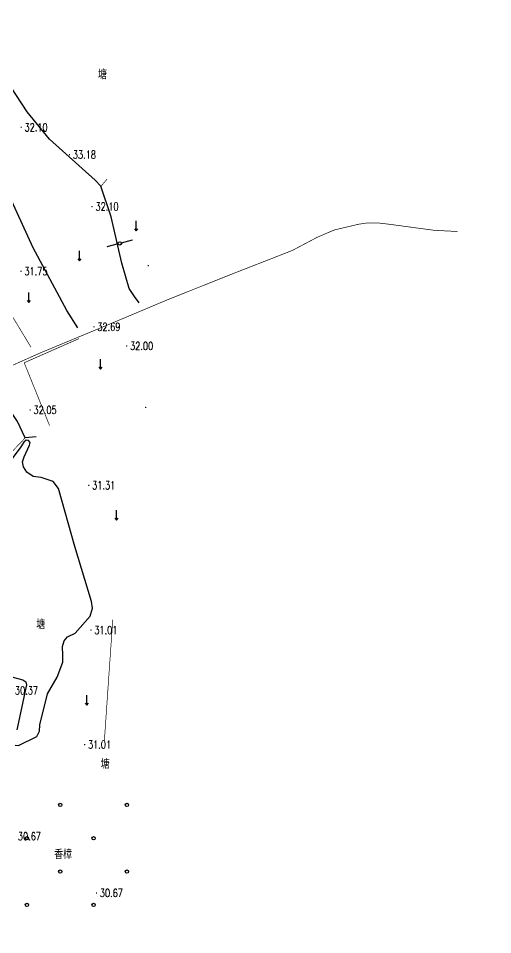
# Model space of a CAD drawing. Header units: millimetres. Extents: x -53295381 to 181933601, y -165 to 204541444.
# Drawn here: x 51790351 to 51932702, y 20635956 to 20910792 of the extents above; entities that cross this region are included whole.
import ezdxf
from ezdxf.enums import TextEntityAlignment as Align

# ---------------------------------------------------------------- set-up
doc = ezdxf.new("R2010")
doc.units = ezdxf.units.MM
doc.header["$LTSCALE"] = 1000
for name, color, linetype in [('PP-COM', 7, 'Continuous'), ('地形', 253, 'Continuous'), ('标注', 3, 'Continuous')]:
    doc.layers.add(name, color=color, linetype=linetype)
doc.styles.add('C', font='c.shx', dxfattribs={"width": 0.75, "height": 3, "bigfont": 'hzk.shx'})
doc.styles.add('HZ', font='rs.shx', dxfattribs={"width": 0.8, "bigfont": 'hztxt.shx'})
doc.styles.add('Style-方正细等线简体', font='txt.shx', dxfattribs={"bigfont": 'hztxt.shx'})
doc.styles.add('宋体', font='')
doc.styles.get('宋体').set_extended_font_data('宋体')
doc.linetypes.add('10421', pattern='A,2,[150,AAA.SHX,S=1,R=0,X=0,Y=1],1e-11', length=2)
doc.dimstyles.new('1', dxfattribs={"dimtxt": 1.5, "dimasz": 2, "dimexe": 1, "dimexo": 0.2, "dimgap": 0.5, "dimtad": 1, "dimdec": 1, "dimzin": 0, "dimdsep": 46, "dimtxsty": '宋体', "dimcen": 0.2, "dimclrd": 3, "dimclre": 3, "dimclrt": 3, "dimadec": 0, "dimazin": 0, "dimtfac": 1, "dimtdec": 1, "dimtofl": 0, "dimtmove": 2, "dimatfit": 3, "dimfxl": 0, "dimtolj": 1, "dimtzin": 0, "dimarcsym": 0})

# ---------------------------------------------------------------- blocks, each defined once
blk = doc.blocks.new('gc170')
at = {"linetype": 'Continuous'}
blk.add_circle((0, 0), 0.5, dxfattribs=at)
blk = doc.blocks.new('gc200')
at = {"const_width": 0.2}
blk.add_lwpolyline([(-0.1, 0, 1), (0.1, 0, 1)], format="xyb", close=True, dxfattribs=at)
blk = doc.blocks.new('gc120')
for p, q in [((0, 0), (0, 3)), ((-0.5, 0.6), (0, 0)), ((0, 0), (0.5, 0.6))]:
    blk.add_line(p, q)
blk = doc.blocks.new('gc013c')
at = {"linetype": 'Continuous'}
blk.add_line((0.5, 0), (4, 0), dxfattribs=at)
at = {"linetype": 'Continuous', "const_width": 0.15, "flags": 128}
blk.add_lwpolyline([(3.775, 0, 1), (3.925, 0, 1)], format="xyb", close=True, dxfattribs=at)
blk = doc.blocks.new('*D53')
at = {"color": 3, "lineweight": -2}
for start, end in [(39.44823, 48.89645), (341.10355, 350.55177)]:
    blk.add_arc((1344.22, 1910.56), 17, start, end, dxfattribs=at)
at = {"color": 3}
for points in [[(1357.73, 1921.63), (1356.96, 1921.1), (1358.94, 1919.06)], [(1360.52, 1907.81), (1361.45, 1907.74), (1361.22, 1910.56)]]:
    blk.add_solid(points, dxfattribs=at)
at = {"layer": 'Defpoints', "color": 0}
for p in [(1395.66, 1940.26), (1344.22, 1910.56), (1344.22, 1910.56), (1360.96, 1913.52), (1403.61, 1910.56)]:
    blk.add_point(p, dxfattribs=at)
at = {"color": 3, "insert": (1362.57, 1915.48), "char_height": 3, "attachment_point": 5, "rotation": 285, "style": 'HZ'}
blk.add_mtext('\\A1;α/3', dxfattribs=at)
blk = doc.blocks.new('*D54')
at = {"color": 3, "lineweight": -2}
blk.add_arc((1344.22, 1910.56), 28.56, 5.61939, 84.38061, dxfattribs=at)
at = {"color": 3}
for points in [[(1346.99, 1938.52), (1347.04, 1939.45), (1344.22, 1939.12)], [(1373.11, 1913.38), (1372.18, 1913.34), (1372.78, 1910.56)]]:
    blk.add_solid(points, dxfattribs=at)
at = {"layer": 'Defpoints', "color": 0}
for p in [(1344.22, 1969.96), (1368.95, 1924.84), (1344.22, 1910.56), (1344.22, 1910.56), (1403.61, 1910.56)]:
    blk.add_point(p, dxfattribs=at)
at = {"color": 3, "insert": (1365.83, 1932.17), "char_height": 3, "attachment_point": 5, "rotation": 315, "style": 'HZ'}
blk.add_mtext('\\A1;α', dxfattribs=at)
blk = doc.blocks.new('*D55')
at = {"color": 3, "lineweight": -2}
for start, end in [(69.4333, 78.8666), (11.1334, 20.5667)]:
    blk.add_arc((1344.22, 1910.56), 17.03, start, end, dxfattribs=at)
at = {"color": 3}
for points in [[(1350.4, 1926.93), (1350, 1926.08), (1352.73, 1925.31)], [(1359.74, 1916.35), (1360.58, 1916.74), (1358.96, 1919.08)]]:
    blk.add_solid(points, dxfattribs=at)
at = {"layer": 'Defpoints', "color": 0}
for p in [(1373.92, 1962), (1395.66, 1940.26), (1355.16, 1923.61), (1344.22, 1910.56), (1344.22, 1910.56)]:
    blk.add_point(p, dxfattribs=at)
at = {"color": 3, "insert": (1358.07, 1924.06), "char_height": 3, "attachment_point": 5, "rotation": 314.2422, "style": 'HZ'}
blk.add_mtext('\\A1;α/3', dxfattribs=at)
blk = doc.blocks.new('*D27')
at = {"color": 3, "lineweight": -2}
for start, end in [(99.4333, 108.8666), (41.1334, 50.5667)]:
    blk.add_arc((1344.22, 1910.56), 17.03, start, end, dxfattribs=at)
at = {"color": 3}
for points in [[(1341.39, 1927.83), (1341.47, 1926.89), (1344.22, 1927.59)], [(1354.77, 1923.33), (1355.3, 1924.1), (1352.73, 1925.31)]]:
    blk.add_solid(points, dxfattribs=at)
at = {"layer": 'Defpoints', "color": 0}
for p in [(1344.22, 1969.96), (1373.92, 1962), (1350.04, 1926.56), (1344.22, 1910.56), (1344.22, 1910.56)]:
    blk.add_point(p, dxfattribs=at)
at = {"color": 3, "insert": (1349.14, 1928.94), "char_height": 3, "attachment_point": 5, "rotation": 345, "style": 'HZ'}
blk.add_mtext('\\A1;α/3', dxfattribs=at)
blk = doc.blocks.new('*D35')
at = {"layer": 'Defpoints', "color": 0}
for p in [(1319.58, 1812.57), (1286.68, 1796.73), (1303.74, 1796.73), (1303.74, 1796.73), (1317.44, 1800.4)]:
    blk.add_point(p, dxfattribs=at)
at = {"layer": '标注', "color": 3, "lineweight": -2}
blk.add_line((1305.74, 1796.73), (1319.92, 1796.73), dxfattribs=at)
for start, end in [(56.3312, 67.66239), (337.33761, 348.6688)]:
    blk.add_arc((1303.74, 1796.73), 14.18, start, end, dxfattribs=at)
at = {"layer": '标注', "color": 3}
for points in [[(1311.9, 1808.89), (1311.3, 1808.17), (1313.77, 1806.76)], [(1317.18, 1793.99), (1318.11, 1793.9), (1317.92, 1796.73)]]:
    blk.add_solid(points, dxfattribs=at)
at = {"layer": '标注', "color": 3, "insert": (1318.69, 1802.92), "char_height": 3, "attachment_point": 5, "rotation": 292.5, "style": 'C'}
blk.add_mtext('\\A1;45°', dxfattribs=at)
blk = doc.blocks.new('伸缩缝')
for base, line1, line2, text, picture, middle in [((1350.04, 1926.56), ((1344.22, 1910.56), (1373.92, 1962)), ((1344.22, 1910.56), (1344.22, 1969.96)), 'α/3', '*D27', (1349.14, 1928.94)), ((1368.95, 1924.84), ((1344.22, 1910.56), (1403.61, 1910.56)), ((1344.22, 1910.56), (1344.22, 1969.96)), 'α', '*D54', (1365.83, 1932.17)), ((1355.16, 1923.61), ((1344.22, 1910.56), (1395.66, 1940.26)), ((1344.22, 1910.56), (1373.92, 1962)), 'α/3', '*D55', (1358.07, 1924.06)), ((1360.96, 1913.52), ((1344.22, 1910.56), (1403.61, 1910.56)), ((1344.22, 1910.56), (1395.66, 1940.26)), 'α/3', '*D53', (1362.57, 1915.48))]:
    dim = blk.add_angular_dim_2l(base=base, line1=line1, line2=line2, text=text, dimstyle='1', override={"dimexe": 4, "dimexo": 4, "dimtxsty": 'HZ', "dimdle": 4, "dimadec": 1})
    dim.commit()
    dim.dimension.update_dxf_attribs({"geometry": picture, "text_midpoint": middle, "dimtype": 130})
at = {"layer": '标注'}
dim = blk.add_angular_dim_2l(base=(1317.44, 1800.4), line1=((1286.68, 1796.73), (1303.74, 1796.73)), line2=((1319.58, 1812.57), (1303.74, 1796.73)), dimstyle='1', dxfattribs=at)
dim.commit()
dim.dimension.update_dxf_attribs({"geometry": '*D35', "text_midpoint": (1318.69, 1802.92), "dimtype": 130})

msp = doc.modelspace()

# ---------------------------------------------------------------- linework, layer by layer
at = {"layer": '地形', "linetype": '10421', "flags": 128}
for points, elevation in [([(51826585.8, 20825497.514), (51825168.8, 20827381.514), (51823656.8, 20829757.514), (51821445.8, 20837312.514), (51818246.8, 20851232.514), (51815159.8, 20860421.514), (51813445.8, 20862257.514), (51799721.8, 20874533.514), (51793023.8, 20882763.514), (51786584.8, 20892569.514), (51780772.8, 20900448.514), (51780213.876, 20901110.025)], 32977), ([(51808168.643, 20817913.284), (51804949.8, 20823201.514), (51794780.8, 20842003.514), (51785655.8, 20861880.514), (51773773.8, 20888972.514), (51771778.8, 20892585.514), (51771495.8, 20894361.514)], 32189), ([(51792406.8, 20784953.514), (51790081.8, 20789860.514), (51786032.8, 20795951.514), (51784851.8, 20796404.514), (51782034.8, 20795883.514), (51769565.8, 20791939.514)], 32093), ([(51795725.412, 20785285.668), (51792406.8, 20784953.514)], 30959)]:
    msp.add_lwpolyline(points, dxfattribs=dict(at, elevation=elevation))
at = {"layer": '地形', "linetype": 'Continuous', "const_width": 200, "flags": 128}
for points, elevation in [([(51753677.8, 20881540.514), (51756649.8, 20876541.514), (51771448.8, 20850115.514), (51785381.8, 20826603.514), (51794148.985, 20812169.932)], 31943), ([(51816952.8, 20862525.514), (51816155.8, 20861595.514), (51815159.8, 20860421.514)], 33225), ([(51922168.8, 20846855.514), (51915174.8, 20847209.514), (51901487.8, 20849049.514), (51898531.8, 20849399.514), (51894802.8, 20849382.514), (51892503.8, 20849040.514), (51885239.8, 20847334.514), (51880027.8, 20845111.514), (51872566.8, 20841163.514), (51854859.8, 20834251.514), (51834932.8, 20826304.514), (51818197.8, 20819262.514), (51796737.8, 20810354.514), (51768756.8, 20797837.514)], 35592), ([(51808574.4, 20814739.15), (51792118.818, 20807496.145)], 32191), ([(51792118.818, 20807496.145), (51799745.8, 20788602.514)], 32142), ([(51769565.8, 20791939.514), (51768762.8, 20790221.514), (51768882.8, 20786624.514), (51770973.8, 20776112.514), (51772345.8, 20774920.514), (51775108.8, 20774750.514), (51783216.8, 20776510.514), (51787088.8, 20779387.514), (51792406.8, 20784953.514)], 30959), ([(51816161.321, 20693913.807), (51817413.8, 20712094.514), (51818690.8, 20730414.514)], 31452)]:
    msp.add_lwpolyline(points, dxfattribs=dict(at, elevation=elevation))
at = {"layer": '地形', "linetype": 'Continuous', "elevation": 30809, "flags": 128}
for points in [[(51789426.8, 20692750.514), (51790413.8, 20692693.514), (51795863.8, 20695410.514), (51796665.8, 20697030.514), (51796828.8, 20698901.514), (51799121.8, 20708196.514), (51801973.8, 20713200.514), (51803686.8, 20717670.514), (51803701.8, 20719640.514), (51803575.8, 20722401.514), (51804081.8, 20724072.514), (51805077.8, 20725247.514), (51807406.8, 20726412.514), (51811888.8, 20731502.514), (51812597.8, 20733861.514), (51812317.8, 20735883.514), (51807312.8, 20752379.514), (51802413.8, 20769809.514), (51800849.8, 20771841.514), (51797206.8, 20773052.514), (51794790.8, 20773416.514), (51792876.8, 20774712.514), (51791950.8, 20776246.514), (51791566.8, 20777727.514), (51792121.8, 20779251.514), (51793679.8, 20782786.514), (51793882.8, 20783573.514), (51793443.8, 20784216.514), (51792752.8, 20784222.514), (51791958.8, 20783686.514), (51790859.8, 20781970.514), (51788066.8, 20778247.514)], [(51788745.8, 20713154.514), (51791750.8, 20712391.514), (51792634.8, 20711744.514), (51792825.8, 20710905.514), (51789907.8, 20697427.514)]]:
    msp.add_lwpolyline(points, dxfattribs=at)

# ---------------------------------------------------------------- block references
at = {"layer": 'PP-COM', "xscale": 321.4285737276077, "yscale": 321.4285712242126, "zscale": 321.4285714284524}
msp.add_blockref('伸缩缝', (51796714.498, 20476148.395), dxfattribs=at)
at = {"layer": '地形', "linetype": 'Continuous', "xscale": 1000, "yscale": 1000}
for name, p, zscale in [('gc200', (51791210.982, 20878096.889, 32097), 202101000), ('gc200', (51805707.32, 20869904.506, 33177), 202101000), ('gc200', (51812496.26, 20854331.264, 32097), 202101000), ('gc120', (51825714.24, 20847083.094), 1000), ('gc170', (51820800.947, 20843280.483, 40423), 171300000), ('gc170', (51820800.947, 20843280.483), 1000), ('gc120', (51808734.905, 20838024.574), 1000), ('gc200', (51829337.08, 20836611.537, 32937), 202101000), ('gc200', (51791160.322, 20834949.428, 31747), 202101000), ('gc120', (51793492.367, 20825546.496), 1000), ('gc200', (51813055.342, 20818259.975, 32687), 202101000), ('gc200', (51822881.88, 20812518.764, 31997), 202101000), ('gc120', (51814973.464, 20805588.096), 1000), ('gc200', (51828562.91, 20794095.912, 32197), 202101000), ('gc200', (51793909.224, 20793329.311, 32047), 202101000), ('gc200', (51811501.875, 20770724.819, 31307), 202101000), ('gc120', (51819780.857, 20760253.699), 1000), ('gc200', (51812152.022, 20727311.733, 31007), 202101000), ('gc120', (51810894.053, 20704760.509), 1000), ('gc200', (51810256.88, 20692983.608, 31007), 202101000), ('gc170', (51802948.8, 20674888.493), 1000), ('gc170', (51822948.8, 20674888.493), 1000), ('gc170', (51792948.8, 20664888.493), 1000), ('gc170', (51812948.8, 20664888.493), 1000), ('gc170', (51802948.8, 20654888.493), 1000), ('gc170', (51822948.8, 20654888.493), 1000), ('gc200', (51813810.469, 20648464.077, 30667), 202101000), ('gc170', (51792948.8, 20644888.493), 1000), ('gc170', (51812948.8, 20644888.493), 1000)]:
    msp.add_blockref(name, p, dxfattribs=dict(at, zscale=zscale))
at = {"layer": '地形', "linetype": 'Continuous'}
for xscale, yscale, zscale, rotation in [(1000, 1000, 1000, 15.190792160031), (999.9999999999999, 999.9999999999999, 999.9999999999999, 195.2413185018777)]:
    msp.add_blockref('gc013c', (51820800.947, 20843280.483), dxfattribs=dict(at, xscale=xscale, yscale=yscale, zscale=zscale, rotation=rotation))

# ---------------------------------------------------------------- texts
at = {"layer": '地形', "linetype": 'Continuous', "style": 'Style-方正细等线简体', "width": 0.8}
for s, p in [('塘', (51815610.702, 20894159.73)), ('塘', (51797061.967, 20729234.608)), ('塘', (51816416.182, 20687357.088)), ('香樟', (51803820.553, 20660242.906))]:
    msp.add_text(s, height=2500, dxfattribs=at).set_placement(p, align=Align.MIDDLE)
at = {"layer": '地形', "style": 'HZ', "width": 0.75}
for s, p in [('32.10', (51792210.8, 20876896.514, 31547)), ('33.18', (51806707.8, 20868704.514, 31547)), ('32.10', (51813495.8, 20853131.514, 31547)), ('31.75', (51792160.8, 20833749.514, 31547)), ('32.69', (51814055.8, 20817059.514, 33816)), ('32.00', (51823881.8, 20811318.514, 34358)), ('32.05', (51794908.8, 20792129.514, 34358)), ('31.31', (51812501.8, 20769524.514, 34358)), ('31.01', (51813151.8, 20726111.514, 34358)), ('30.37', (51789320.8, 20708016.514, 34358)), ('31.01', (51811256.8, 20691783.514, 34358)), ('30.67', (51790214.8, 20664255.514, 34358)), ('30.67', (51814810.8, 20647264.514, 34358))]:
    msp.add_text(s, height=2400, dxfattribs=at).set_placement(p)

doc.saveas('drawing.dxf')
